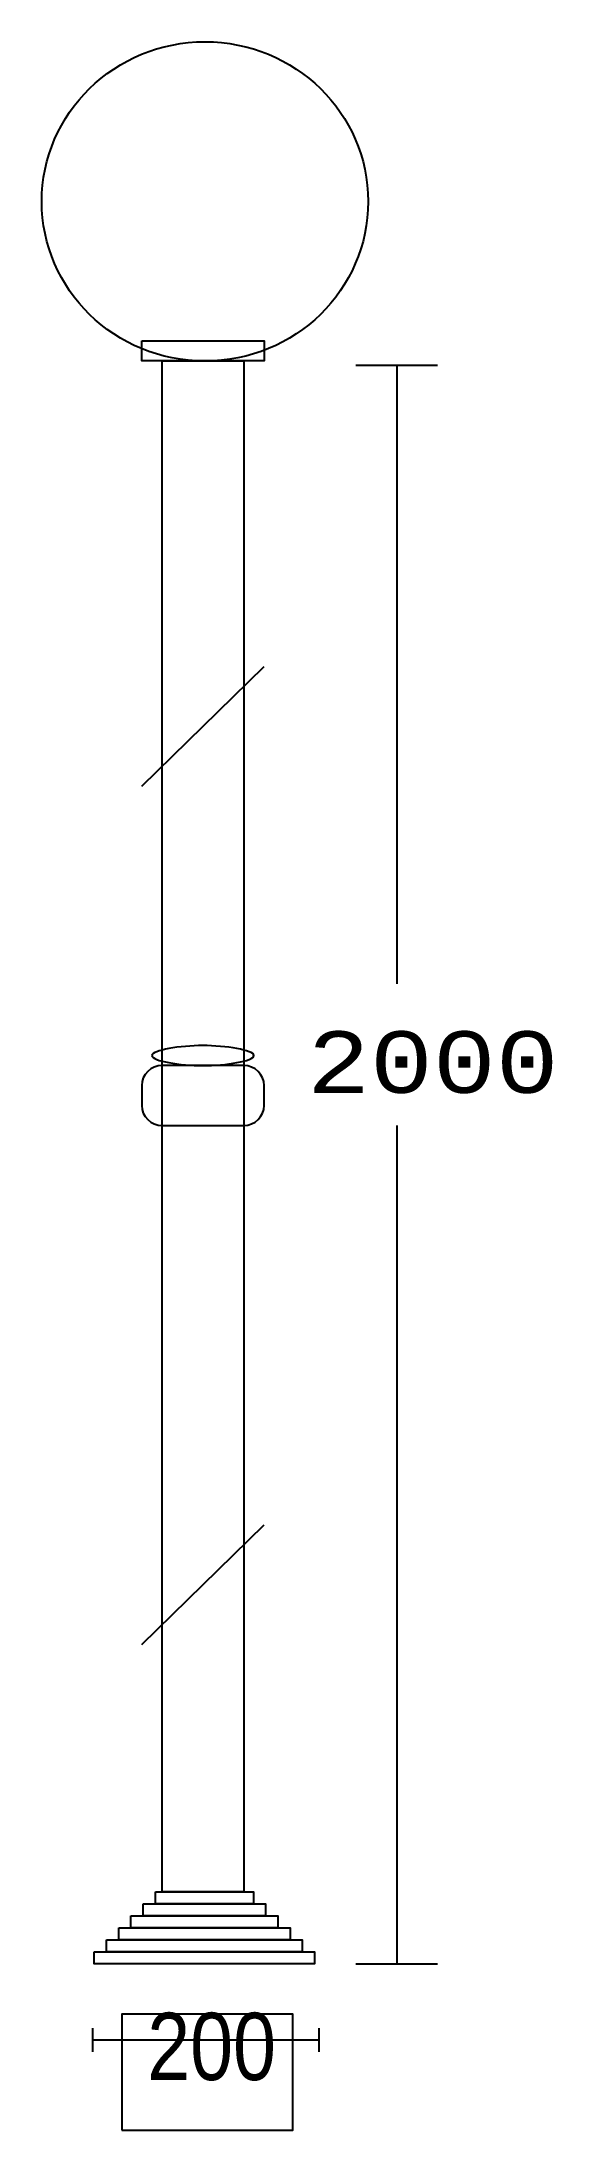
# Model space of a CAD drawing. Extents: x 0 to 87, y 0 to 356.
import ezdxf

# ---------------------------------------------------------------- set-up
doc = ezdxf.new("R2010")
doc.units = 0
doc.layers.add('LIVELLO_1', color=160, linetype='Continuous')
doc.styles.add('STD', font='txt')

# ---------------------------------------------------------------- blocks, each defined once
blk = doc.blocks.new('AI9-BLK1')
at = {"layer": 'LIVELLO_1', "color": 7}
for p, q in [((13.44, 122.61), (27.34, 122.61)), ((20.39, 122.61), (20.39, 17.22)), ((-23.04, 50.9), (-2.2, 71.3)), ((20.39, -6.89), (20.39, -149.68)), ((-23.04, -95.28), (-2.2, -74.89)), ((13.44, -149.68), (27.34, -149.68)), ((-31.42, -160.63), (-31.42, -164.68)), ((7.12, -162.66), (-31.42, -162.66)), ((7.12, -160.63), (7.12, -164.68))]:
    blk.add_line(p, q, dxfattribs=at)
for points in [[(-23.04, 126.73), (-2.2, 126.73), (-2.2, 123.33), (-23.04, 123.33)], [(-23.04, 126.73), (-2.2, 126.73), (-2.2, 123.33), (-23.04, 123.33)], [(-19.57, 123.33), (-5.67, 123.33), (-5.67, 10.11), (-5.67, -137.44), (-19.57, -137.44), (-19.57, 10.7)], [(-20.71, -137.44), (-4.03, -137.44), (-4.03, -139.48), (-20.71, -139.48)], [(-20.71, -137.44), (-4.03, -137.44), (-4.03, -139.48), (-20.71, -139.48)], [(-24.88, -141.52), (0.14, -141.52), (0.14, -143.56), (-24.88, -143.56)], [(-24.88, -141.52), (0.14, -141.52), (0.14, -143.56), (-24.88, -143.56)], [(-22.79, -139.48), (-1.95, -139.48), (-1.95, -141.52), (-22.79, -141.52)], [(-22.79, -139.48), (-1.95, -139.48), (-1.95, -141.52), (-22.79, -141.52)], [(-29.05, -145.6), (4.31, -145.6), (4.31, -147.64), (-29.05, -147.64)], [(-29.05, -145.6), (4.31, -145.6), (4.31, -147.64), (-29.05, -147.64)], [(-26.96, -143.56), (2.22, -143.56), (2.22, -145.6), (-26.96, -145.6)], [(-26.96, -143.56), (2.22, -143.56), (2.22, -145.6), (-26.96, -145.6)], [(-31.13, -147.64), (6.39, -147.64), (6.39, -149.68), (-31.13, -149.68)], [(-31.13, -147.64), (6.39, -147.64), (6.39, -149.68), (-31.13, -149.68)], [(-26.42, -178.02), (2.7, -178.02), (2.7, -158.26), (-26.42, -158.26)]]:
    blk.add_lwpolyline(points, close=True, dxfattribs=at)
blk.add_ellipse((-12.27, 150.48), major_axis=(-27.79, 0), ratio=0.978685, dxfattribs=at)
for points, knots in [([(-21.3, 5.01), (-21.3, 5.94), (-16.45, 6.71), (-12.62, 6.71), (-8.78, 6.71), (-3.93, 5.94), (-3.93, 5.01), (-3.93, 4.07), (-8.78, 3.31), (-12.62, 3.31), (-16.45, 3.31), (-21.3, 4.07), (-21.3, 5.01)], [0, 0, 0, 0, 1, 1, 1, 2, 2, 2, 3, 3, 3, 4, 4, 4, 4]), ([(-21.3, 5.01), (-21.3, 5.94), (-16.45, 6.71), (-12.62, 6.71), (-8.78, 6.71), (-3.93, 5.94), (-3.93, 5.01), (-3.93, 4.07), (-8.78, 3.31), (-12.62, 3.31), (-16.45, 3.31), (-21.3, 4.07), (-21.3, 5.01)], [0, 0, 0, 0, 1, 1, 1, 2, 2, 2, 3, 3, 3, 4, 4, 4, 4]), ([(-19.57, 3.31), (-19.57, 3.31), (-5.67, 3.31), (-5.67, 3.31), (-3.75, 3.31), (-2.2, 1.78), (-2.2, -0.09), (-2.2, -0.09), (-2.2, -3.49), (-2.2, -3.49), (-2.2, -5.37), (-3.75, -6.89), (-5.67, -6.89), (-5.67, -6.89), (-19.57, -6.89), (-19.57, -6.89), (-21.48, -6.89), (-23.04, -5.37), (-23.04, -3.49), (-23.04, -3.49), (-23.04, -0.09), (-23.04, -0.09), (-23.04, 1.78), (-21.48, 3.31), (-19.57, 3.31)], [0, 0, 0, 0, 1, 1, 1, 2, 2, 2, 3, 3, 3, 4, 4, 4, 5, 5, 5, 6, 6, 6, 7, 7, 7, 8, 8, 8, 8]), ([(-19.57, 3.31), (-19.57, 3.31), (-5.67, 3.31), (-5.67, 3.31), (-3.75, 3.31), (-2.2, 1.78), (-2.2, -0.09), (-2.2, -0.09), (-2.2, -3.49), (-2.2, -3.49), (-2.2, -5.37), (-3.75, -6.89), (-5.67, -6.89), (-5.67, -6.89), (-19.57, -6.89), (-19.57, -6.89), (-21.48, -6.89), (-23.04, -5.37), (-23.04, -3.49), (-23.04, -3.49), (-23.04, -0.09), (-23.04, -0.09), (-23.04, 1.78), (-21.48, 3.31), (-19.57, 3.31)], [0, 0, 0, 0, 1, 1, 1, 2, 2, 2, 3, 3, 3, 4, 4, 4, 5, 5, 5, 6, 6, 6, 7, 7, 7, 8, 8, 8, 8])]:
    blk.add_open_spline(points, degree=3, knots=knots, dxfattribs=at)
at = {"layer": 'LIVELLO_1', "color": 7, "attachment_point": 1, "style": 'STD'}
for s, insert, char_height in [('\\fCourier|b0|i0;\\H10.4786;\\W1.02;\\C7;2000', (5.12, 9.14), 10.4786), ('\\fArial Narrow|b0|i0;\\H11.4639;\\C7;200', (-22.09, -158.02), 11.4639)]:
    blk.add_mtext(s, dxfattribs=dict(at, insert=insert, char_height=char_height))

msp = doc.modelspace()

# ---------------------------------------------------------------- block references
at = {"layer": 'LIVELLO_1', "color": 7}
msp.add_blockref('AI9-BLK1', (40.417946, 178.058038), dxfattribs=at)

doc.saveas('drawing.dxf')
